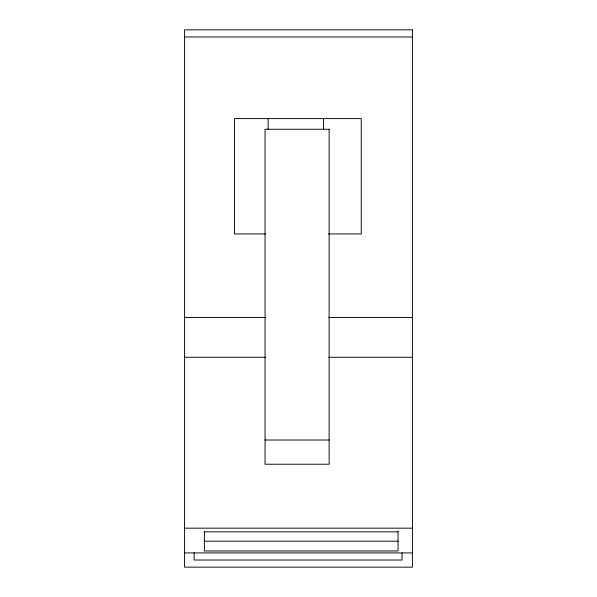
<?xml version="1.0" encoding="UTF-8"?>
<svg xmlns="http://www.w3.org/2000/svg" width="597" height="597" viewBox="0 0 597 597"><rect width="100%" height="100%" fill="white"/><g stroke="black" fill="none" stroke-linecap="round" stroke-linejoin="round"><path stroke-width="0.9" d="M184.577 36.969L412.423 36.969M265.396 233.949L234.487 233.949L234.487 118.602L361.23 118.602L361.23 233.949L328.611 233.949M184.577 317.507L265.486 317.507M328.723 317.507L412.423 317.507M184.577 357.282L265.486 357.282M328.723 357.282L412.423 357.282M265.053 440.019L329.134 440.019M184.577 528.166L412.423 528.166M204.368 531.852L398.042 531.852M204.368 541.195L398.042 541.195M184.577 552.912L412.423 552.912M402.035 552.912L402.035 560.031L194.122 560.031L194.122 552.912M398.042 531.181L398.042 550.971L204.368 550.971L204.368 531.181M323.492 118.602L323.492 129.586M268.128 118.602L268.128 129.586M412.423 29.85L184.577 29.85L184.577 567.15L412.423 567.15L412.423 29.85M329.134 129.243L265.053 129.243L265.053 464.227L329.134 464.227L329.134 129.243"/></g></svg>
